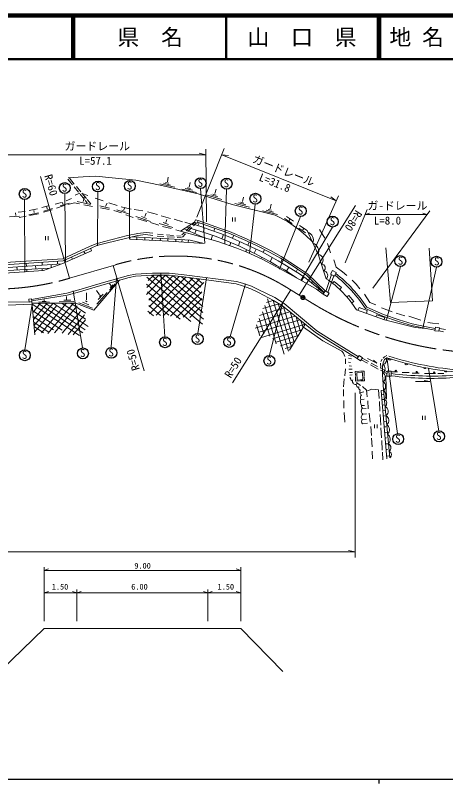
# Model space of a CAD drawing. Units: millimetres, scale not verified, with parts at other scales. Extents: x 40000 to 680000, y 20000 to 380000.
# Drawn here: x 284767 to 383259, y 204000 to 380000 of the extents above; entities that cross this region are included whole.
import ezdxf
from ezdxf.enums import TextEntityAlignment as Align

# ---------------------------------------------------------------- set-up
doc = ezdxf.new("R2010")
doc.units = ezdxf.units.MM
doc.header["$LTSCALE"] = 1000
doc.header["$PDMODE"] = 32
doc.header["$PDSIZE"] = 500
doc.linetypes.add('CHAIN', pattern=[18.5, 12, -1.5, 3.5, -1.5])
for name, color, linetype, lineweight in [('M-BGD', 7, 'Continuous', 13), ('M-BMK', 2, 'CHAIN', 13), ('M-BMK-SRVR', 3, 'Continuous', 25), ('M-STR-HTXT', 7, 'Continuous', 13), ('M-TTL', 2, 'Continuous', 140), ('M-TTL-BAND', 7, 'Continuous', 25), ('M-TTL-LINE', 7, 'Continuous', 50)]:
    doc.layers.add(name, color=color, linetype=linetype, lineweight=lineweight)
doc.layers.add('M-TTL-TXT', color=7, linetype='Continuous')
doc.styles.add('ＭＳ ゴシック', font='')
doc.styles.get('ＭＳ ゴシック').set_extended_font_data('MS Gothic')

msp = doc.modelspace()

# ---------------------------------------------------------------- linework, layer by layer
at = {"layer": 'M-BGD'}
for p, q in [((290488, 343092), (297183, 319772)), ((297842, 341164), (296765, 342474)), ((298260, 341344), (297143, 342670)), ((320315, 341138), (318664, 341537)), ((319898, 341530), (319137, 341699)), ((319574, 341867), (319779, 342907)), ((324558, 340675), (324763, 341716)), ((299189, 339526), (298205, 340723)), ((299735, 339593), (298738, 340777)), ((310890, 328698), (310927, 339680)), ((317860, 341393), (321243, 340621)), ((322844, 340202), (326228, 339429)), ((325299, 339946), (323648, 340345)), ((324882, 340339), (324121, 340507)), ((328114, 327780), (327115, 340305)), ((330431, 339186), (330710, 340210)), ((332746, 327624), (333084, 340194)), ((296209, 323528), (296099, 339001)), ((296381, 337523), (297578, 338055)), ((298484, 338822), (299494, 339299)), ((300587, 337826), (299595, 339032)), ((301035, 338048), (299997, 339281)), ((300092, 339158), (301391, 338710)), ((300293, 337392), (300601, 338523)), ((303017, 338149), (304840, 337476)), ((303546, 327226), (303642, 339540)), ((328688, 338836), (332008, 337824)), ((331119, 338406), (329500, 338921)), ((330730, 338828), (329984, 339049)), ((336769, 337335), (337010, 338368)), ((286913, 321198), (286861, 337824)), ((290839, 336009), (292278, 336373)), ((293904, 336719), (295353, 337130)), ((295936, 336409), (294170, 335820)), ((295005, 336373), (297068, 336958)), ((295643, 336753), (295585, 337110)), ((298305, 337082), (296791, 336647)), ((299441, 336787), (298305, 337082)), ((298891, 337392), (301938, 336682)), ((302399, 336213), (300465, 336605)), ((301237, 337034), (300761, 337614)), ((302048, 336845), (301226, 337821)), ((304106, 336401), (306312, 335869)), ((305424, 336270), (305751, 336943)), ((306144, 337027), (308065, 336439)), ((335040, 336921), (338395, 336032)), ((337485, 336581), (335848, 337036)), ((337081, 336988), (336327, 337182)), ((338381, 325446), (339673, 336732)), ((343100, 335688), (343331, 336724)), ((362643, 336455), (349754, 315900)), ((284885, 334118), (284823, 334759)), ((285425, 334902), (287018, 335089)), ((287820, 334336), (290069, 334772)), ((287916, 335288), (289866, 335706)), ((290090, 334530), (288015, 334138)), ((289104, 334816), (289010, 335326)), ((293216, 335484), (291211, 334881)), ((291260, 335171), (293247, 335769)), ((292070, 335601), (291964, 336130)), ((306241, 335512), (304236, 335918)), ((309045, 334741), (307334, 335287)), ((307966, 335485), (310909, 334438)), ((309018, 336130), (311303, 335569)), ((309172, 335379), (309901, 335080)), ((309577, 335429), (309747, 335816)), ((311990, 335527), (313967, 335219)), ((314385, 333910), (314703, 334677)), ((315032, 335023), (317290, 334392)), ((341375, 335258), (344738, 334401)), ((343823, 334941), (342182, 335381)), ((343415, 335344), (342659, 335531)), ((360251, 323278), (365309, 335526)), ((364845, 334400), (365845, 334650)), ((364845, 334400), (379035, 334400)), ((366566, 317509), (379620, 335193)), ((379035, 334400), (378035, 334650)), ((283446, 333868), (285733, 334018)), ((287258, 333969), (285603, 333731)), ((311765, 333731), (310068, 334334)), ((312347, 333923), (315700, 332814)), ((314835, 332750), (312774, 333353)), ((314765, 333462), (313612, 333898)), ((318173, 334111), (320276, 333466)), ((319229, 332553), (319454, 333254)), ((321145, 333298), (322996, 332709)), ((325777, 332645), (322545, 330544)), ((323556, 332653), (325017, 332151)), ((334450, 333703), (334450, 332805)), ((335073, 333703), (335073, 332805)), ((345198, 321823), (350057, 333937)), ((346395, 333462), (348146, 332321)), ((346862, 333923), (348441, 332839)), ((347423, 333007), (347595, 333267)), ((317611, 331965), (315690, 332525)), ((320818, 331431), (317706, 332347)), ((320443, 331137), (318452, 331670)), ((319837, 332104), (318575, 332515)), ((323373, 331082), (328220, 328981)), ((323886, 330666), (324867, 331636)), ((324221, 330469), (325153, 331429)), ((325268, 332032), (325860, 332616)), ((325524, 331810), (326193, 332499)), ((326556, 331843), (326817, 332477)), ((327725, 330332), (328026, 331346)), ((330198, 330573), (330413, 331247)), ((349690, 331218), (351214, 330153)), ((350134, 319260), (357356, 331507)), ((350587, 330893), (350711, 331126)), ((354414, 330928), (355578, 328951)), ((291643, 329387), (291643, 328490)), ((292266, 329387), (292266, 328490)), ((312561, 328655), (312581, 329244)), ((314379, 328562), (314411, 329143)), ((317215, 329449), (318718, 329340)), ((317271, 329898), (318596, 329788)), ((319382, 329723), (320970, 329591)), ((319536, 329280), (321157, 329162)), ((322545, 330544), (321491, 330850)), ((321752, 329527), (322682, 329449)), ((322910, 329702), (323395, 330181)), ((323000, 329213), (323687, 329920)), ((325870, 330000), (326153, 330834)), ((329570, 328609), (329892, 329616)), ((332008, 328812), (332387, 329793)), ((334491, 328928), (334751, 329614)), ((316119, 328472), (316121, 329047)), ((317933, 328379), (317962, 328945)), ((319630, 328293), (319691, 328848)), ((321500, 328168), (321513, 328731)), ((321789, 329115), (322781, 329043)), ((322909, 328072), (322942, 328637)), ((324357, 327972), (324365, 328543)), ((333855, 327247), (334117, 327939)), ((335826, 327208), (336173, 328167)), ((338014, 327334), (338268, 328064)), ((356237, 327774), (356874, 325618)), ((300710, 325418), (300442, 325916)), ((337493, 325841), (337667, 326340)), ((339415, 325491), (339895, 326452)), ((341516, 325656), (341805, 326345)), ((297830, 324165), (297605, 324601)), ((340933, 324267), (341089, 324638)), ((343057, 323574), (343572, 324546)), ((345499, 323409), (345819, 324141)), ((285137, 322381), (285165, 321678)), ((287273, 323171), (287324, 322538)), ((289409, 322686), (289460, 321926)), ((290903, 322793), (290893, 323413)), ((292981, 322238), (292932, 322938)), ((294394, 323647), (294442, 323046)), ((314214, 298598), (307145, 322712)), ((344954, 322165), (345077, 322444)), ((346853, 321408), (347339, 322293)), ((369692, 310241), (372909, 322466)), ((378034, 308333), (381207, 322311)), ((287382, 321806), (287422, 321312)), ((290923, 321569), (290916, 322009)), ((314788, 316051), (319164, 320459)), ((314834, 317658), (317627, 320472)), ((315199, 319229), (316443, 320482)), ((315311, 314780), (320848, 320358)), ((315913, 320468), (327804, 310397)), ((317592, 320472), (327645, 311958)), ((318063, 321035), (318951, 306392)), ((319162, 320459), (327654, 313267)), ((320892, 320353), (327505, 314753)), ((348457, 320344), (348406, 320253)), ((349023, 321240), (349350, 321857)), ((355860, 316776), (357170, 320601)), ((356285, 316530), (357648, 320365)), ((307946, 319770), (306681, 304062)), ((314887, 319998), (327570, 309257)), ((315358, 313256), (322257, 320206)), ((315470, 311648), (323789, 320029)), ((317003, 311331), (325424, 319814)), ((318573, 311162), (326961, 319612)), ((320297, 311106), (327905, 318770)), ((322748, 320153), (327336, 316267)), ((324639, 319918), (327206, 317744)), ((326258, 319705), (327696, 318487)), ((328535, 319837), (326539, 307102)), ((350269, 319221), (350773, 320120)), ((352580, 318728), (352823, 319088)), ((298029, 316908), (300159, 303862)), ((304005, 315966), (303307, 316963)), ((306645, 318110), (306325, 318559)), ((306342, 317078), (307638, 318492)), ((307085, 318297), (306442, 317628)), ((314794, 318436), (324920, 309860)), ((337410, 318461), (333905, 306436)), ((334448, 295815), (347801, 317102)), ((354317, 317299), (354117, 316960)), ((296506, 314940), (296487, 315631)), ((301070, 314795), (301039, 316427)), ((303395, 313873), (305806, 316527)), ((304853, 316103), (303756, 314882)), ((304279, 315867), (304011, 315599)), ((315029, 316678), (322467, 310378)), ((315378, 315161), (319915, 311318)), ((321657, 310784), (327481, 316650)), ((323213, 310896), (327416, 315129)), ((342462, 315087), (346292, 302418)), ((288577, 313846), (286913, 303396)), ((288560, 314427), (289199, 306794)), ((288609, 313842), (299476, 306639)), ((288767, 311951), (290529, 314052)), ((288904, 310314), (292036, 314050)), ((289027, 308851), (293384, 314048)), ((289146, 307426), (294252, 313516)), ((289928, 314053), (300205, 307241)), ((290132, 314355), (292571, 314327)), ((290748, 307255), (296428, 314029)), ((290910, 314493), (291782, 314484)), ((291365, 314592), (291371, 314913)), ((291565, 314051), (300738, 307970)), ((292206, 307087), (298041, 314046)), ((293426, 314048), (301453, 308727)), ((293721, 307255), (298916, 313452)), ((294768, 314407), (298151, 314444)), ((295393, 314045), (300835, 310437)), ((297431, 314744), (295871, 314725)), ((297457, 314042), (300822, 311812)), ((299301, 314166), (302441, 312888)), ((301550, 313711), (300154, 314296)), ((301189, 314384), (300784, 314583)), ((315305, 313535), (318023, 311234)), ((341419, 312834), (345049, 313947)), ((341836, 313556), (344505, 304731)), ((342243, 314253), (343725, 314708)), ((345974, 314246), (342957, 302132)), ((343763, 314687), (347274, 303077)), ((344930, 314016), (347946, 304040)), ((288734, 312348), (295470, 307883)), ((295459, 307171), (299662, 312184)), ((315096, 312249), (316410, 311136)), ((324728, 310798), (327054, 313142)), ((340157, 309787), (347621, 312076)), ((340634, 311264), (346428, 313040)), ((341328, 312076), (343015, 306494)), ((346150, 313265), (348612, 305123)), ((347649, 312053), (349371, 306358)), ((368546, 313028), (371056, 312103)), ((371930, 311792), (373935, 311147)), ((288843, 311048), (293464, 307984)), ((296861, 306918), (300586, 311361)), ((297998, 306848), (300826, 310221)), ((339690, 308320), (348808, 311116)), ((340586, 310577), (341648, 307062)), ((340611, 307409), (349878, 310250)), ((349009, 310953), (350060, 307478)), ((350119, 310056), (350622, 308392)), ((374860, 311063), (377622, 310179)), ((288954, 309719), (292243, 307539)), ((289040, 308692), (291204, 307257)), ((339982, 309072), (340723, 306621)), ((341088, 306198), (351095, 309267)), ((351138, 309232), (347505, 303322)), ((381830, 308301), (383234, 308028)), ((343597, 305909), (350372, 307986)), ((344461, 305121), (349575, 306689)), ((381751, 307738), (382807, 307525)), ((345442, 304257), (348693, 305254)), ((346501, 303677), (348007, 304139)), ((360335, 301293), (360349, 300144)), ((361014, 301467), (361680, 301301)), ((361042, 302068), (361680, 301893)), ((363941, 301114), (365370, 300326)), ((364177, 301468), (365620, 300672)), ((365377, 301428), (367527, 300288)), ((367527, 300288), (366760, 301045)), ((368735, 301203), (368464, 300736)), ((369820, 301611), (372271, 284202)), ((361003, 300539), (361511, 300454)), ((361172, 299692), (361680, 299607)), ((366036, 299959), (367819, 298975)), ((366214, 300345), (367688, 299532)), ((368241, 299227), (369843, 298343)), ((368339, 300294), (368401, 299328)), ((379317, 299215), (381714, 284749)), ((360335, 299036), (360180, 297424)), ((361087, 298930), (361849, 298930)), ((361257, 298168), (361934, 298168)), ((361341, 297575), (361849, 297660)), ((362554, 298452), (363547, 298488)), ((362590, 297461), (362554, 298452)), ((368341, 298688), (369840, 297861)), ((369548, 297458), (369730, 292060)), ((370822, 298358), (372242, 298301)), ((373317, 298180), (374896, 298161)), ((375588, 298049), (377168, 298049)), ((378457, 297965), (380916, 297946)), ((381476, 297928), (382835, 297934)), ((360040, 296737), (359858, 294928)), ((362857, 295931), (363745, 295230)), ((376377, 296134), (379630, 296106)), ((379630, 296106), (378359, 296340)), ((359900, 294283), (359858, 292741)), ((363228, 294780), (363486, 294935)), ((363602, 293532), (364561, 293734)), ((368611, 293092), (368937, 293116)), ((359970, 291739), (359928, 289993)), ((363851, 292029), (364603, 292108)), ((364026, 290648), (364701, 290636)), ((365445, 291721), (365529, 289892)), ((368089, 291527), (368223, 289307)), ((368697, 291996), (369269, 291997)), ((368799, 290712), (369080, 290750)), ((360033, 289026), (360222, 286776)), ((364243, 290049), (365094, 289963)), ((364284, 288622), (365178, 288743)), ((365782, 288861), (365971, 286821)), ((368899, 289436), (369492, 289502)), ((364172, 287413), (365164, 287509)), ((368268, 288573), (368415, 286134)), ((368993, 288251), (369294, 288268)), ((369094, 286970), (369714, 287014)), ((377965, 288271), (377965, 287373)), ((378589, 288271), (378589, 287373)), ((364253, 286416), (365388, 286556)), ((366118, 285833), (366265, 283772)), ((366979, 286294), (366979, 285397)), ((367602, 286294), (367602, 285397)), ((368454, 285494), (368592, 283218)), ((369194, 285702), (369538, 285731)), ((369293, 284440), (369938, 284496)), ((366308, 283120), (366413, 281185)), ((368628, 282609), (368763, 280389)), ((369393, 283173), (369719, 283206)), ((369501, 281810), (370178, 281806)), ((366476, 280134), (366539, 278430)), ((368788, 279966), (368897, 278170)), ((369601, 280539), (369918, 280564)), ((369719, 279041), (370419, 279096)), ((291344, 253620), (291344, 241204)), ((336344, 253620), (336344, 241204)), ((291344, 252855), (292344, 253173)), ((291344, 252855), (336344, 252855)), ((336344, 252855), (335344, 253173)), ((298844, 248462), (298844, 241204)), ((328844, 248462), (328844, 241204)), ((291344, 247698), (292344, 248016)), ((291344, 247698), (336344, 247698)), ((298844, 247698), (297844, 248016)), ((298844, 247698), (299844, 248016)), ((328844, 247698), (327844, 248016)), ((328844, 247698), (329844, 248016)), ((336344, 247698), (335344, 248016)), ((291344, 239572), (281426, 229898)), ((291344, 239572), (336344, 239572)), ((336344, 239572), (345990, 229662))]:
    msp.add_line(p, q, dxfattribs=at)
for points in [[(296886, 342746), (300260, 343026), (303176, 343195), (306938, 342816), (312378, 342213), (317923, 341064), (326629, 339108), (334431, 336668), (344210, 334229), (347070, 332778), (349657, 330969), (351255, 329602), (352685, 328172), (354178, 325028), (355335, 321453), (355924, 319659)], [(326584, 332978), (328487, 332335), (331761, 331205), (333808, 330462), (337664, 328780), (340426, 327518), (343132, 326102), (345641, 324728), (347632, 323466), (349571, 322190), (351628, 320807), (355656, 316894)], [(324032, 331511), (328707, 330019), (330726, 329332), (333319, 328280), (336039, 327117), (338077, 326145), (339703, 325350), (341395, 324481), (343143, 323528), (344573, 322733), (346348, 321714), (347704, 320892), (349146, 319843)], [(325205, 332273), (327417, 331569), (329296, 330882), (331917, 329985), (334357, 328989), (336740, 327910), (338913, 326928), (341255, 325793), (343021, 324867), (344942, 323746), (347213, 322372), (350031, 320610), (351349, 319741), (355383, 316422)], [(326456, 332599), (328358, 331956), (331628, 330828), (333660, 330090), (337501, 328415), (340250, 327159), (342943, 325749), (345438, 324383), (347415, 323130), (349350, 321857), (351375, 320495), (355377, 316607)], [(349815, 331886), (351540, 330704), (352685, 328172)], [(250826, 326022), (251980, 326319), (257042, 325604), (274577, 324819), (280760, 324714), (282411, 323347), (295617, 324230), (301898, 327143), (303299, 327624), (305143, 328225), (310443, 329543), (312770, 330020), (314719, 330230), (316261, 330104)], [(250909, 325509), (252009, 325810), (256995, 325106), (274562, 324319), (280576, 324217), (282245, 322835), (295743, 323738), (302085, 326678), (303427, 327253), (305281, 327745), (310553, 329056), (312793, 329577), (314589, 329798), (316220, 329606)], [(311001, 329160), (310979, 328736), (319852, 328281), (327998, 327723), (324801, 328514), (319907, 328836), (311600, 329299)], [(322545, 330544), (331138, 328177), (335470, 326695), (337763, 325727), (341233, 324129), (344408, 322468), (350654, 319008), (353682, 317284), (355220, 316140)], [(252663, 325718), (256692, 324251), (277463, 322113), (279713, 322302), (281143, 320851), (291174, 321587), (295415, 323115), (302187, 326060), (301984, 326631)], [(369564, 326737), (370611, 314213), (380254, 314626), (379529, 326661)], [(256065, 325237), (257483, 324736), (277085, 322747), (280270, 323011), (281700, 321479), (292618, 322107)], [(263592, 324810), (276970, 323289), (280376, 323724), (281951, 322154), (295415, 323115)], [(357653, 323978), (358199, 322316), (359689, 321254), (360614, 320385)], [(288488, 314935), (296513, 316368), (299326, 317121), (304953, 318808), (308753, 319901), (310701, 320406), (312268, 320714), (316163, 320965), (319996, 320953), (323375, 320588), (335390, 319007), (336778, 318643), (338825, 317942), (340536, 317143), (344167, 315334), (346326, 313960), (353799, 307723), (356028, 306311), (363305, 301791)], [(288538, 314579), (296622, 315880), (299463, 316639), (305094, 318328), (308884, 319419), (310807, 319917), (312281, 320228), (316159, 320484), (319972, 320452), (323316, 320092), (335294, 318516), (336784, 318061), (338643, 317386), (340413, 316546), (343827, 314651), (345946, 313430), (353504, 307318), (355763, 305887), (363027, 301375)], [(288591, 314055), (298613, 314040), (302698, 312479), (308606, 319339)], [(357370, 318621), (357759, 319024), (359404, 317641), (359026, 317204)], [(361876, 319320), (362745, 318436), (363615, 317371)], [(360673, 315483), (361116, 315811), (362247, 314484), (361758, 314126)], [(364663, 316127), (365910, 314220), (367298, 313687)], [(282968, 314275), (287896, 314389)], [(282973, 313575), (288607, 313858)], [(362848, 312513), (369291, 310281), (376303, 308503), (378682, 308295)], [(363140, 312411), (363448, 313082), (365303, 312367), (365117, 311727)], [(364884, 312828), (368922, 311094), (372483, 309885), (375469, 308960), (379198, 308188), (380842, 307898)], [(365195, 313130), (369065, 311468), (372606, 310265), (375569, 309347), (379273, 308581), (380897, 308295)], [(367319, 310964), (367490, 311432), (369331, 310806), (369204, 310312)], [(350758, 308582), (355161, 305449), (359479, 303079)], [(379195, 309654), (380242, 309474), (381719, 309330)], [(359479, 303079), (359858, 302648), (360204, 301835)], [(369826, 301573), (369276, 301201), (368958, 300404), (368834, 299625), (368843, 297699), (369070, 294239), (370458, 278666)], [(369772, 302054), (369286, 301746), (368950, 301446)], [(362937, 298115), (364245, 298180), (364329, 296498), (363784, 296471)], [(363784, 296471), (363021, 296433), (362937, 298115)], [(363761, 298496), (364582, 298526), (364624, 297381)], [(363557, 296259), (362636, 296225), (362598, 297234)], [(364630, 297219), (364664, 296300), (363762, 296267)], [(364222, 294949), (365147, 294174), (365269, 292631)], [(365165, 293945), (366357, 294331), (367928, 294200), (368045, 292255)], [(369082, 294101), (368533, 294081), (369770, 278392)]]:
    msp.add_lwpolyline(points, dxfattribs=at)
for points in [[(325970, 333194), (325777, 332645), (326390, 332429), (326584, 332978)], [(357343, 321551), (356932, 320719), (357804, 320288), (358215, 321119)], [(355656, 316894), (355220, 316140), (356130, 315613), (356566, 316367)], [(287813, 314983), (287904, 314335), (288560, 314427), (288468, 315075)], [(380933, 308550), (380821, 307746), (381735, 307619), (381847, 308422)], [(363473, 302042), (363027, 301375), (363779, 300873), (364225, 301540)], [(369844, 298473), (369838, 297382), (370816, 297377), (370823, 298467)]]:
    msp.add_lwpolyline(points, close=True, dxfattribs=at)
at = {"layer": 'M-BGD', "lineweight": 25}
for centre in [(296072, 340440), (303684, 340789), (310969, 340929), (327157, 341554), (333126, 341443), (286903, 339073), (339715, 337982), (350099, 335186), (357398, 332757), (372867, 323716), (381165, 323560), (319037, 305112), (326492, 305866), (333725, 305200), (286933, 302139), (300223, 302560), (306746, 302693), (342910, 300852), (372393, 282936), (381756, 283558)]:
    msp.add_circle(centre, 1250, dxfattribs=at)
at = {"layer": 'M-BGD'}
for centre in [(371854, 298542), (376658, 298290), (380659, 298187)]:
    msp.add_circle(centre, 154, dxfattribs=at)
for centre, radius, start, end in [((351013, 328498), 1970, 339.49114, 69.51801), ((352220, 325930), 1983, 339.60332, 71.20429), ((353853, 323900), 1358, 316.8768, 80.43202), ((354884, 322146), 826, 303.10613, 92.74971), ((355228, 320424), 1034, 312.26418, 84.06774), ((339542, 296705), 30037, 32.46542, 52.32651), ((339542, 296705), 30461, 32.6312, 52.48685), ((343228, 300431), 23042, 31.62467, 56.56362), ((368681, 301031), 1039, 281.95493, 23.40451), ((391655, 367332), 69288, 251.63598, 265.99151), ((370482, 301458), 383, 176.4358, 327.92741), ((391637, 367341), 68791, 251.87592, 265.99812), ((368300, 299082), 1106, 299.2454, 57.43636), ((374324, 300312), 356, 175.65506, 335.34725), ((378501, 299354), 278, 178.99959, 339.0979), ((368215, 297045), 1240, 306.39913, 59.70043), ((380101, 371356), 73992, 262.79368, 273.92206), ((383248, 298648), 346, 188.16345, 337.87948), ((362354, 297131), 957, 179.9983, 239.2106), ((362676, 296160), 731, 150.17744, 273.74525), ((363375, 295321), 560, 126.54904, 254.82078), ((368323, 295027), 1198, 309.33598, 58.34979), ((380101, 371356), 74521, 262.84269, 273.89023), ((363975, 294884), 754, 187.89346, 250.49309), ((364293, 293734), 719, 142.34233, 245.49959), ((368070, 292950), 1532, 321.52078, 48.66573), ((364559, 292468), 832, 132.69064, 211.76385), ((365480, 291534), 1703, 163.09594, 211.35906), ((364448, 290462), 461, 156.18011, 243.52544), ((368804, 291148), 968, 308.91726, 61.26925), ((364913, 289354), 965, 133.97389, 229.36117), ((368863, 289274), 1249, 306.29272, 63.89379), ((364768, 287968), 814, 126.44852, 222.94963), ((364784, 286961), 761, 143.53465, 225.7555), ((369121, 287221), 1152, 304.84301, 65.3435), ((369017, 285106), 1396, 313.28041, 56.9061), ((369000, 282851), 1575, 318.38923, 51.79728), ((369761, 280915), 984, 305.2648, 64.92171), ((370029, 279356), 812, 301.81847, 68.36804)]:
    msp.add_arc(centre, radius, start, end, dxfattribs=at)
at = {"layer": 'M-BMK'}
for p, q in [((297183, 319772), (307740, 322888)), ((346871, 317675), (352706, 314082))]:
    msp.add_line(p, q, dxfattribs=at)
for centre, radius, start, end in [((321461, 276406), 48464, 58.37817, 106.44587), ((280039, 377850), 60556, 271.27289, 286.44587), ((393076, 379646), 76996, 238.37817, 271.24034)]:
    msp.add_arc(centre, radius, start, end, dxfattribs=at)
at = {"layer": 'M-BMK-SRVR', "lineweight": 13}
msp.add_circle((350588, 315387), 500, dxfattribs=at)
at = {"layer": 'M-BMK-SRVR'}
msp.add_point((350588, 315387), dxfattribs=at)
at = {"layer": 'M-STR-HTXT'}
for p, q in [((326278, 333801), (332564, 349489)), ((328522, 332691), (328353, 349381)), ((280265, 348083), (328366, 348083)), ((328366, 348083), (326866, 348458)), ((332001, 348083), (358194, 337501)), ((332001, 348083), (333532, 347869)), ((351959, 323427), (358720, 338687)), ((358194, 337501), (356944, 338410)), ((362550, 293564), (362550, 255772)), ((177750, 257070), (362550, 257070)), ((362550, 257070), (361050, 257445))]:
    msp.add_line(p, q, dxfattribs=at)
at = {"layer": 'M-TTL'}
msp.add_line((680000, 380000), (40000, 380000), dxfattribs=at)
at = {"layer": 'M-TTL-BAND'}
for p, q in [((40000, 205000), (579000, 205000)), ((368000, 205000), (368000, 204000))]:
    msp.add_line(p, q, dxfattribs=at)
at = {"layer": 'M-TTL-LINE'}
for p, q in [((297750, 380000), (297750, 370000)), ((298250, 380000), (298250, 370000)), ((333000, 380000), (333000, 370000)), ((367750, 380000), (367750, 370000)), ((368250, 380000), (368250, 370000)), ((40000, 370000), (680000, 370000))]:
    msp.add_line(p, q, dxfattribs=at)

# ---------------------------------------------------------------- texts
at = {"layer": 'M-BGD', "style": 'ＭＳ ゴシック'}
for s, rotation, p in [('R=60', 286.018, (290848, 343119)), ('R=80', 237.912, (362244, 335822)), ('R=50', 106.338, (313795, 299089)), ('R=50', 57.9, (334537, 296453))]:
    msp.add_text(s, height=1833, rotation=rotation, dxfattribs=at).set_placement(p, align=Align.BOTTOM_LEFT)
for s, height, p in [('S', 1833, (295394, 339066)), ('S', 1833, (303005, 339415)), ('S', 1833, (310290, 339556)), ('S', 1833, (326479, 340180)), ('S', 1833, (332447, 340069)), ('S', 1833, (286225, 337699)), ('S', 1833, (339037, 336608)), ('S', 1833, (349420, 333813)), ('ガ-ドレール', 1833, (365358, 334930)), ('S', 1833, (356719, 331383)), ('L=8.0', 1833, (366828, 331530)), ('S', 1833, (325813, 304492)), ('S', 1833, (318358, 303738)), ('S', 1833, (333046, 303827)), ('S', 1833, (286254, 300765)), ('S', 1833, (299544, 301187)), ('S', 1833, (306067, 301320)), ('S', 1833, (342231, 299478)), ('S', 1833, (371714, 281563)), ('S', 1833, (381077, 282184)), ('9.00', 1320, (311998, 252855)), ('1.50', 1320, (293107, 248055)), ('6.00', 1320, (311293, 248055)), ('1.50', 1320, (331060, 248055))]:
    msp.add_text(s, height=height, dxfattribs=at).set_placement(p, align=Align.BOTTOM_LEFT)
for p in [(373546, 322342), (381844, 322187)]:
    msp.add_text('S', height=1833, dxfattribs=at).set_placement(p, align=Align.BOTTOM_RIGHT)
at = {"layer": 'M-STR-HTXT', "style": 'ＭＳ ゴシック'}
for s, p in [('ガードレール', (296008, 348555)), ('L=57.1', (299371, 345227))]:
    msp.add_text(s, height=1833, dxfattribs=at).set_placement(p, align=Align.BOTTOM_LEFT)
for s, p in [('ガードレール', (338691, 345888)), ('L=31.8', (340164, 341704))]:
    msp.add_text(s, height=1833, rotation=338, dxfattribs=at).set_placement(p, align=Align.BOTTOM_LEFT)
at = {"layer": 'M-TTL-TXT', "style": 'ＭＳ ゴシック'}
for s, p in [('県\u3000名', (315625, 375000)), ('山\u3000口\u3000県', (350375, 375000))]:
    msp.add_text(s, height=3666, dxfattribs=at).set_placement(p, align=Align.MIDDLE_CENTER)
msp.add_text('地 名', height=3666, dxfattribs=at).set_placement((370380, 375000), align=Align.MIDDLE_LEFT)

doc.saveas('drawing.dxf')
